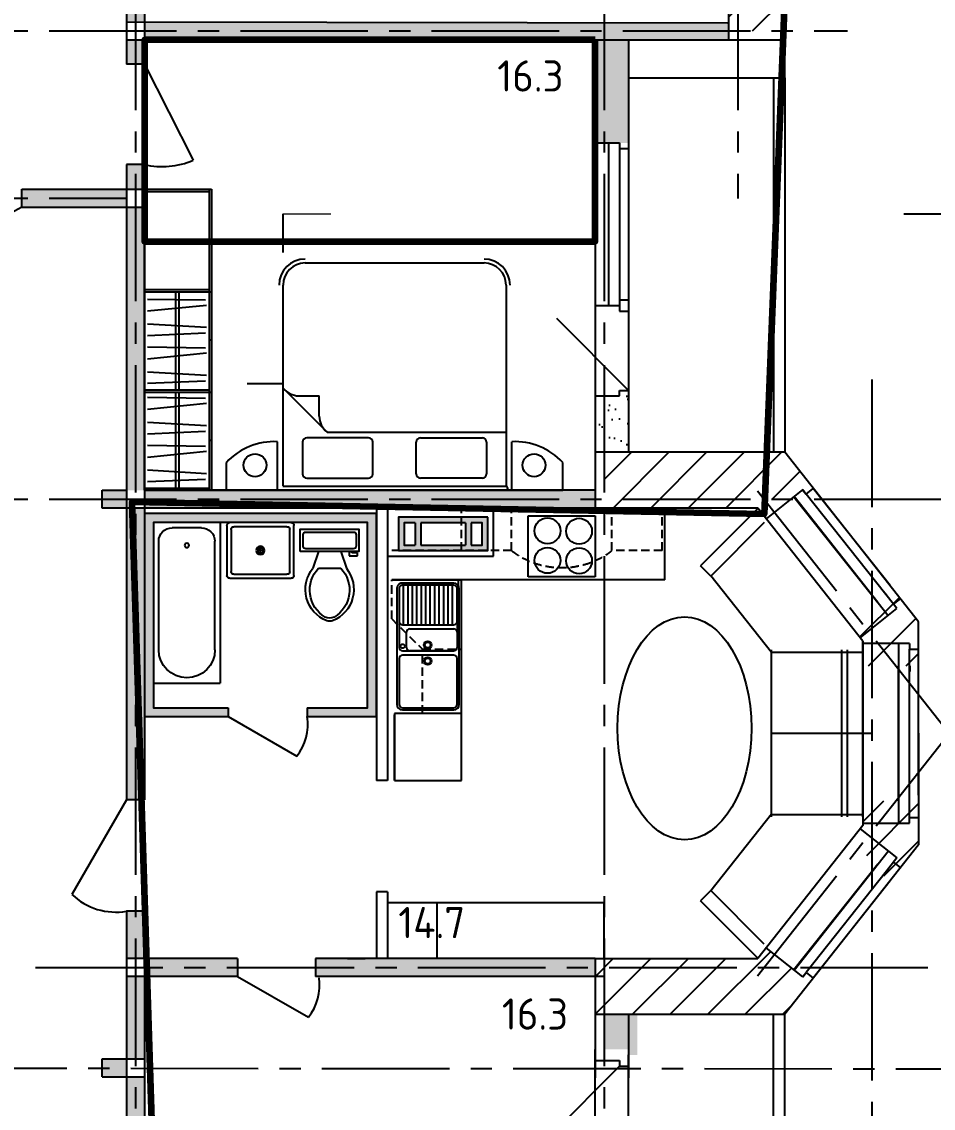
# Model space of a CAD drawing. Header units: millimetres. Extents: x -257254 to 390979, y -202328 to 355504.
# Drawn here: x 377573 to 385745, y -122793 to -113048 of the extents above; entities that cross this region are included whole.
import ezdxf

# ---------------------------------------------------------------- set-up
doc = ezdxf.new("R2010")
doc.units = ezdxf.units.MM
for name, pattern in [('CENTER2', [28.575, 19.05, -3.175, 3.175, -3.175]), ('DASHED', [70, 50, -20]), ('DASHED2', [0.375, 0.25, -0.125])]:
    doc.linetypes.add(name, pattern=pattern)
doc.layers.get('0').update_dxf_attribs({"lineweight": 25})
for name, color, linetype in [('MEBEL', 7, 'DASHED'), ('МЕБЕЛЬ', 104, 'Continuous'), ('Окна', 4, 'Continuous'), ('оси', 1, 'CENTER2'), ('разрез', 40, 'Continuous')]:
    doc.layers.add(name, color=color, linetype=linetype)
doc.layers.add('покрытия', color=6, linetype='Continuous', lineweight=18)
doc.layers.add('фасадик', color=7, linetype='Continuous', lineweight=25, true_color=0x51362d)
doc.styles.add('ATTR', font='romans.shx', dxfattribs={"width": 0.8, "height": 1})
doc.styles.get("Standard").update_dxf_attribs({"font": 'GOST_Common.ttf'})
pattern_1 = [(45, (282164.35, -213406.2), (-168.3798, 168.3798), [])]
pattern_2 = [(37.5, (282164.35, -213406.2), (-8.00016, 244.70662), [0, -193.04, 0, -215.9, 0, -206.375]), (7.5, (282164.35, -213406.2), (224.76164, 358.41255), [0, -104.14, 0, -173.99, 0, -66.675]), (327.5, (282008.14, -213406.2), (395.4962, 0.7186), [0, -63.5, 0, -228.6, 0, -298.45]), (317.5, (282008.14, -213406.2), (381.7782, 111.4647), [0, -31.75, 0, -149.86, 0, -171.45])]

# ---------------------------------------------------------------- blocks, each defined once
blk = doc.blocks.new('Tank Toilet 3 PV')
for p, q in [((9.5, -6), (9.5, -2)), ((-10, -8.5), (-8, -8.5)), ((-10, -9.5), (-10, -8.5)), ((-7, -9.5), (-10, -9.5)), ((-8, -8.5), (-8, -8)), ((-7, -8), (-7, -9.5)), ((-4, -8), (-6, -14)), ((4, -8), (6, -14)), ((4, -14), (-4, -14))]:
    blk.add_line(p, q)
blk.add_lwpolyline([(10.5, -8), (10.5, 0), (-10.5, 0), (-10.5, -8)], close=True)
for points in [[(-9.5, -2), (-9.5, -6)], [(8.5, -1), (-8.5, -1)], [(-8.5, -7), (8.5, -7)]]:
    blk.add_lwpolyline(points)
for centre, radius, start, end in [((-8.62, -1.88), 0.884, 81.8699, 188.1301), ((8.62, -1.88), 0.884, 351.8699, 98.1301), ((-8.62, -6.12), 0.884, 171.8699, 278.1301), ((8.62, -6.12), 0.884, 261.8699, 8.1301), ((3.52, -21.58), 12.17, 141.4691, 247.9714), ((4.2, -21.82), 11.33, 136.3677, 238.9468), ((-3.52, -21.58), 12.17, 292.0284, 38.5307), ((-4.2, -21.82), 11.33, 301.053, 43.6321), ((0, -27.88), 4, 245.7318, 294.2682), ((0, -29), 4, 254.8605, 285.1395)]:
    blk.add_arc(centre, radius, start, end)
at = {"style": 'ATTR', "width": 0.8, "flags": 9}
blk.add_attdef('ESTCODE', (0, 0), '', height=0.000000846, dxfattribs=at)
blk = doc.blocks.new('Utility Sink')
for p, q in [((-0.999995, -10), (1.000005, -10)), ((0.000005, -11), (0.000005, -9))]:
    blk.add_line(p, q)
for points in [[(-10.999995, 0), (10.999995, 0)], [(-11.999995, -19), (-11.999995, -1)], [(-10.499995, -17.5), (-10.499995, -2.5)], [(-9.499995, -1.5), (9.499995, -1.5)], [(10.499995, -2.5), (10.499995, -17.5)], [(11.999995, -1), (11.999995, -19)], [(9.499995, -18.5), (-9.499995, -18.5)], [(10.999995, -20), (-10.999995, -20)]]:
    blk.add_lwpolyline(points)
for radius in [1.5, 1]:
    blk.add_circle((0.000005, -10), radius)
for centre, start, end in [((-11.124995, -0.875), 81.8699, 188.1301), ((11.124995, -0.875), 351.8699, 98.1301), ((-9.624995, -2.375), 81.8699, 188.1301), ((9.624995, -2.375), 351.8699, 98.1301), ((-11.124995, -19.125), 171.8699, 278.1301), ((-9.624995, -17.625), 171.8699, 278.1301), ((9.624995, -17.625), 261.8699, 8.130102), ((11.124995, -19.125), 261.8699, 8.130102)]:
    blk.add_arc(centre, 0.883883, start, end)
at = {"style": 'ATTR', "width": 0.8, "flags": 9}
blk.add_attdef('ESTCODE', (0, 0), '', height=0.000048, dxfattribs=at)
blk = doc.blocks.new('A$C441F25BF')
at = {"layer": 'MEBEL', "linetype": 'ByBlock'}
for p, q in [((26, -1765), (26, 35)), ((26, 35), (776, 35)), ((776, -1765), (776, 35)), ((86, -340), (86, -1555)), ((716, -340), (716, -1555)), ((566, -1705), (236, -1705)), ((776, -1765), (26, -1765))]:
    blk.add_line(p, q, dxfattribs=at)
blk.add_circle((401, -1509), 25, dxfattribs=at)
for centre, radius, start, end in [((401, -340), 315, 0.001, 180.001), ((236, -1555), 150, 180.001, 270.001), ((566, -1555), 150, 270.001, 0.001)]:
    blk.add_arc(centre, radius, start, end, dxfattribs=at)
blk = doc.blocks.new('вентблок')
for p, q in [((-250, 250), (-250, 50)), ((-200, 250), (-200, 50)), ((200, 250), (200, 50)), ((250, 250), (250, 50))]:
    blk.add_line(p, q)
blk.add_lwpolyline([(400, 300), (-400, 300), (-400, 0), (400, 0)], close=True)
for points in [[(-250, 250), (-350, 250), (-350, 50), (-250, 50)], [(200, 250), (-200, 250)], [(250, 50), (350, 50), (350, 250), (250, 250)], [(-200, 50), (200, 50)]]:
    blk.add_lwpolyline(points)

msp = doc.modelspace()

# ---------------------------------------------------------------- hatches: boundary and pattern name
h = msp.add_hatch()
h.set_pattern_fill('LINE', color=256, scale=75, angle=45)
h.set_pattern_definition(pattern_1)
h.paths.add_polyline_path([(366433.47228, -117330.06082), (365993.37343, -117330.06082), (365993.37343, -117750.06082), (366483.37682, -117750.06082), (366483.39503, -117669.93468), (366433.39503, -117669.92332)])
h.paths.add_polyline_path([(366433.49046, -117250.06082), (365993.37343, -117250.06082), (365993.37343, -117330.06082), (366433.47228, -117330.06082)])
h.paths.add_polyline_path([(370193.37343, -117330.06082), (367343.4723, -117330.06082), (367343.39501, -117670.13014), (367293.39501, -117670.11877), (367293.37684, -117750.06082), (370193.37343, -117750.06082)])
h.paths.add_polyline_path([(370193.37343, -117250.06082), (367343.49048, -117250.06082), (367343.4723, -117330.06082), (370193.37343, -117330.06082)])
h.paths.add_polyline_path([(370805.66093, -117330.06082), (370193.37343, -117330.06082), (370193.37343, -117750.06082), (370805.66093, -117750.06082)])
h.paths.add_polyline_path([(370805.66093, -117250.06082), (370193.37343, -117250.06082), (370193.37343, -117330.06082), (370805.66093, -117330.06082)])
h.paths.add_polyline_path([(371993.37343, -117330.06082), (371705.66093, -117330.06082), (371705.66093, -117750.06082), (371993.37343, -117750.06082)])
h.paths.add_polyline_path([(372391.06676, -117330.06082), (371993.37343, -117330.06082), (371993.37343, -117750.06082), (372391.06676, -117750.06082)])
h.paths.add_polyline_path([(371993.37343, -117250.06082), (371705.66093, -117250.06082), (371705.66093, -117330.06082), (371993.37343, -117330.06082)])
h.paths.add_polyline_path([(372391.06676, -117250.06082), (371993.37343, -117250.06082), (371993.37343, -117330.06082), (372391.06676, -117330.06082)])
h.paths.add_polyline_path([(361920.95524, -107477.23261), (361708.30911, -107147.94816), (361747.5378, -107116.94639), (361697.76344, -107053.96344), (361373.37343, -107310.06082), (361373.37343, -109010.06082), (361825.79162, -109010.06082)])
h.paths.add_polyline_path([(363088.3553, -106190.04759), (363138.3553, -106190.05895), (363138.37348, -106110.05895), (362893.53321, -106109.93468), (362686.66923, -106273.15308), (362736.10054, -106335.70194), (362785.0336, -106316.97978), (362889.63195, -106449.33532), (363088.27802, -106530.06082), (363088.30011, -106432.88128)])
h.paths.add_polyline_path([(363088.27802, -106530.06082), (362879.92758, -106437.0557), (363034.76214, -106632.97861)])
h.paths.add_polyline_path([(364893.53321, -106110.18695), (364648.37334, -106110.23241), (364648.35516, -106190.23241), (364698.36425, -106190.24377), (364698.29022, -106435.95086), (364617.54473, -106530.06082), (364897.11491, -106449.33532), (365001.71326, -106316.97978), (365050.53766, -106335.83943), (365099.96897, -106273.29057)])
h.paths.add_polyline_path([(364906.81928, -106437.0557), (364698.27792, -106530.06082), (364750.81573, -106634.45781)])
h.paths.add_polyline_path([(366413.37343, -107310.06082), (366088.98342, -107053.96344), (366039.20906, -107116.94639), (366078.43775, -107147.94816), (365913.37343, -107255.58594), (365913.37343, -108930.06082), (366413.37343, -108930.06082)])
h.paths.add_polyline_path([(365993.37343, -107255.58594), (365818.20981, -107477.23261), (365913.37343, -107552.36179), (365993.37343, -107615.8972)])
h.paths.add_polyline_path([(370193.37343, -107255.58594), (370108.30911, -107147.94816), (370147.5378, -107116.94639), (370097.76344, -107053.96344), (369773.37343, -107310.06082), (369773.37343, -109010.06082), (370193.37343, -109010.06082)])
h.paths.add_polyline_path([(370193.37343, -107255.58594), (370193.37343, -107613.05112), (370367.33572, -107475.71247)])
h.paths.add_polyline_path([(370273.37343, -107549.89323), (370193.37343, -107613.05112), (370193.37343, -108930.06082), (370273.37343, -108930.06082)])
h.paths.add_polyline_path([(371488.36443, -106189.87786), (371538.3553, -106190.05895), (371538.37348, -106110.05895), (371293.53321, -106109.93468), (371086.77789, -106273.29057), (371136.2092, -106335.83943), (371175.32923, -106304.70017), (371279.92758, -106437.0557), (371488.27802, -106530.06082), (371488.29104, -106432.8148)])
h.paths.add_polyline_path([(371488.27802, -106530.06082), (371279.92758, -106437.0557), (371434.7298, -106632.93768)])
h.paths.add_polyline_path([(373293.53321, -106110.18695), (373048.37334, -106110.23241), (373048.35516, -106190.23241), (373098.34511, -106190.24377), (373098.26977, -106610.10627), (373094.14881, -106610.07989), (373102.38884, -106530.07989), (373297.11491, -106449.33532), (373401.71326, -106316.97978), (373450.64632, -106335.70194), (373500.07763, -106273.15308)])
h.paths.add_polyline_path([(373306.81928, -106437.0557), (373018.45887, -106530.06082), (373150.81573, -106634.45781)])
h.paths.add_polyline_path([(374813.37343, -107310.06082), (374488.98342, -107053.96344), (374439.20906, -107116.94639), (374478.43775, -107147.94816), (374393.37343, -107255.58594), (374393.37343, -108930.06082), (374813.37343, -108930.06082)])
h.paths.add_polyline_path([(374393.37343, -107255.58594), (374218.20981, -107477.23261), (374313.37343, -107552.36179), (374313.37343, -107558.86707), (374393.37343, -107622.02497)])
h.paths.add_polyline_path([(374393.37343, -107622.02497), (374313.37343, -107558.86707), (374313.37343, -108930.06082), (374393.37343, -108930.06082)])
h.paths.add_polyline_path([(380513.37343, -107390.06082), (380563.37343, -107390.06082), (380563.37343, -107310.06082), (378593.37343, -107310.06082), (378593.37343, -107730.06082), (380513.37343, -107730.06082)])
h.paths.add_polyline_path([(382793.37343, -107310.06082), (381973.37343, -107310.06082), (381973.37343, -107390.06082), (382023.37343, -107390.06082), (382023.37343, -107730.06082), (382793.37343, -107730.06082)])
h.paths.add_polyline_path([(383993.37343, -107310.06082), (382793.37343, -107310.06082), (382793.37343, -107730.06082), (383993.37343, -107730.06082)])
h.paths.add_polyline_path([(380513.37343, -107730.06082), (378593.37343, -107730.06082), (378593.37343, -107810.06082), (380513.37343, -107810.06082)])
h.paths.add_polyline_path([(383993.37343, -107730.06082), (382793.37343, -107730.06082), (382793.37343, -107808.37096), (383915.07502, -107808.37096), (383993.37343, -107808.63649)])
h.paths.add_polyline_path([(382793.37343, -107730.06082), (382023.37343, -107730.06082), (382023.37343, -107808.37096), (382793.37343, -107808.37096)])
h.paths.add_polyline_path([(384413.37343, -107310.06082), (383993.37343, -107310.06082), (383993.37343, -107730.06082), (384413.37343, -107730.06082)])
h.paths.add_polyline_path([(384413.37343, -107730.06082), (383993.37343, -107730.06082), (383993.37343, -107808.63649), (383993.37343, -107810.06082), (384413.37343, -107810.06082)])
h.paths.add_polyline_path([(384413.37343, -107810.06082), (383993.37343, -107810.06082), (383993.37343, -108930.06082), (384413.37343, -108930.06082)])
h.paths.add_polyline_path([(383993.37343, -107810.06082), (383913.37343, -107810.06082), (383913.3763, -108930.06082), (383993.37343, -108930.06082)])
h.paths.add_polyline_path([(384413.37343, -108930.06082), (383993.37343, -108930.06082), (383993.37343, -109310.14354), (384333.37343, -109310.14354), (384333.37343, -109360.14354), (384413.37343, -109360.14354)])
h.paths.add_polyline_path([(383993.37343, -108930.06082), (383913.3763, -108930.06082), (383913.37727, -109310.14354), (383993.37343, -109310.14354)])
h.paths.add_polyline_path([(384413.37343, -111370.14354), (384333.37343, -111370.14354), (384333.37343, -111420.14354), (383993.37343, -111420.14354), (383993.37343, -113130.06082), (384413.37343, -113130.06082)])
h.paths.add_polyline_path([(383993.37343, -111420.14354), (383913.38267, -111420.14354), (383913.38705, -113130.06082), (383993.37343, -113130.06082)])
h.paths.add_polyline_path([(384413.37343, -116910.06082), (382793.37343, -116910.06082), (382793.37343, -117330.06082), (384469.07008, -117330.06082), (384573.9923, -117246.54078), (384605.13199, -117285.66008), (384669.46807, -117234.44736)])
h.paths.add_polyline_path([(384110.69569, -117330.06082), (382793.37343, -117330.06082), (382793.37343, -117410.06082), (384173.85359, -117410.06082)])
h.paths.add_polyline_path([(384413.37343, -125310.06082), (382713.37343, -125310.06082), (382713.37343, -125730.06082), (384469.07008, -125730.06082), (384573.9923, -125646.54078), (384605.13199, -125685.66008), (384669.46807, -125634.44736)])
h.paths.add_polyline_path([(384111.6725, -125730.06082), (382713.37343, -125730.06082), (382713.37343, -125810.06082), (384171.07246, -125810.06082), (384247.28944, -125906.60232), (384249.59713, -125904.76536)])
h.paths.add_polyline_path([(385449.16595, -126623.80401), (385388.32027, -126672.2383), (385420.09217, -126710.29903), (385285.8928, -126817.12422), (385193.39057, -127024.80567), (385291.90909, -127024.82806), (385533.55642, -127024.88298), (385533.31223, -127074.88293), (385613.18609, -127074.90108), (385613.37343, -126830.06082)])
h.paths.add_polyline_path([(385285.43495, -126816.54487), (385091.4343, -126970.97299), (385193.39057, -127024.80567), (385113.26053, -127024.78746)])
h.paths.add_polyline_path([(385193.39057, -127024.80567), (385193.41892, -127024.80568), (385291.90909, -127024.82806)], flags=17)
h.paths.add_polyline_path([(385613.37343, -128830.06081), (385613.30886, -128584.91009), (385533.18273, -128584.8737), (385533.19051, -128634.8828), (385113.19052, -128634.78734), (385193.37343, -128634.80556), (385193.37343, -128580.06082), (385193.37343, -128656.47959), (385286.04825, -128842.80071), (385420.24762, -128949.6259), (385389.37983, -128988.40114), (385450.22551, -129036.83543)])
h.paths.add_polyline_path([(385193.37343, -128656.47959), (385193.37343, -128634.80556), (385091.58974, -128688.95194), (385285.5904, -128843.38006)])
h.paths.add_polyline_path([(384669.46807, -130025.67427), (384605.13199, -129974.46155), (384573.9923, -130013.58085), (384469.07008, -129930.06082), (382712.88638, -129930.06082), (382712.88638, -130350.06082), (384413.37343, -130350.06082)])
h.paths.add_polyline_path([(384249.59713, -129755.35628), (384111.6725, -129930.06082), (384469.07008, -129930.06082)])
h.paths.add_polyline_path([(384249.59713, -129755.35628), (384247.28944, -129753.51931), (384171.07246, -129850.06082), (382793.37343, -129850.06082), (382793.37343, -129930.06082), (384111.6725, -129930.06082)])
h.paths.add_polyline_path([(382793.37343, -134130.06082), (380393.37343, -134130.06082), (380393.37343, -134550.06082), (382793.37343, -134550.06082)])
h.paths.add_polyline_path([(380393.37343, -134130.06082), (378593.37343, -134130.06082), (378593.37343, -134550.06082), (380393.37343, -134550.06082)])
h.paths.add_polyline_path([(378593.37343, -134130.06082), (376493.37343, -134130.06082), (376493.37343, -134550.06082), (378593.37343, -134550.06082)])
h.paths.add_polyline_path([(376493.37343, -134130.06082), (374393.37343, -134130.06082), (374393.37343, -134550.06082), (376493.37343, -134550.06082)])
h.paths.add_polyline_path([(374393.37343, -134130.06082), (374173.37343, -134130.06082), (374173.37343, -134550.06082), (374393.37343, -134550.06082)])
h.paths.add_polyline_path([(374393.37343, -134050.06082), (374173.37343, -134050.06082), (374173.37343, -134130.06082), (374393.37343, -134130.06082)])
h.paths.add_polyline_path([(376493.37343, -134050.06082), (375593.37343, -134050.06082), (374393.37343, -134050.06082), (374393.37343, -134130.06082), (376493.37343, -134130.06082)])
h.paths.add_polyline_path([(378593.37343, -134050.06082), (376493.37343, -134050.06082), (376493.37343, -134130.06082), (378593.37343, -134130.06082)])
h.paths.add_polyline_path([(380393.37343, -134050.06082), (379913.24572, -134050.06082), (378673.37343, -134050.06082), (378593.37343, -134050.06082), (378593.37343, -134130.06082), (380393.37343, -134130.06082)])
h.paths.add_polyline_path([(382793.37343, -134050.06082), (380393.37343, -134050.06082), (380393.37343, -134130.06082), (382793.37343, -134130.06082)])
at = {"ltscale": 50}
h = msp.add_hatch(color=256, dxfattribs=at)
h.dxf.hatch_style = 1
h.paths.add_polyline_path([(370193.37343, -108930.06082), (370113.37343, -108930.06082), (370113.37343, -111110.63158), (370193.37343, -111110.63158)])
h.paths.add_polyline_path([(370273.37343, -109010.06082), (370273.37343, -108930.06082), (370193.37343, -108930.06082), (370193.37343, -111110.63158), (370273.37343, -111110.63158)])
h.paths.add_polyline_path([(371913.37343, -113050.06082), (371913.37343, -113130.06082)])
h.paths.add_polyline_path([(371913.37343, -113130.06082), (371913.37343, -113210.06082)])
h.paths.add_polyline_path([(371993.37343, -113210.06082), (371913.37343, -113210.06082)])
h.paths.add_polyline_path([(372073.37343, -113210.06082), (371993.37343, -113210.06082)])
h.paths.add_polyline_path([(374453.37343, -113130.06082), (374333.37343, -113130.06082), (374473.37343, -113265.0608), (374473.37361, -113130.06082), (374313.37343, -113130.06082)])
h.paths.add_polyline_path([(374313.37343, -113130.06082), (374473.37343, -113130.06082), (374473.37343, -113210.06082), (374313.37343, -113210.06082)], flags=17)
h.paths.add_polyline_path([(374393.37343, -113210.06082), (374313.37343, -113210.06082), (374313.37343, -114550.06077), (374393.37343, -114550.06077)])
h.paths.add_polyline_path([(374473.37343, -113130.06082), (374393.37343, -113130.06082), (374393.37343, -114550.06077), (374473.37343, -114550.06077)])
h.paths.add_polyline_path([(376573.37361, -114550.06082), (374473.37361, -114550.06082), (374473.37361, -114630.06082), (376573.37361, -114630.06082)])
h.paths.add_polyline_path([(376573.37361, -114630.06082), (374473.37361, -114630.06082), (374473.37361, -114710.06082), (376573.37361, -114710.06082)])
h.paths.add_polyline_path([(378513.59612, -114550.06082), (377573.37361, -114550.06082), (377573.37361, -114630.06082), (378513.59287, -114630.06082)])
h.paths.add_polyline_path([(378513.59287, -114630.06082), (377573.37361, -114630.06082), (377573.37361, -114710.06082), (377773.37361, -114710.06082), (378513.58961, -114710.06082)])
h.paths.add_polyline_path([(378593.37343, -114330.06082), (378513.60507, -114330.06082), (378513.59612, -114550.06082), (378593.37343, -114550.06082)])
h.paths.add_polyline_path([(378673.37343, -114330.06082), (378593.37343, -114330.06082), (378593.37343, -114550.06082), (378673.37343, -114550.06082)])
h.paths.add_polyline_path([(378593.37343, -113209.82412), (378513.65063, -113209.82088), (378513.64167, -113430.06082), (378593.37343, -113430.06082)])
h.paths.add_polyline_path([(378673.37343, -113209.82737), (378593.37343, -113209.82412), (378593.37343, -113430.06082), (378673.37343, -113430.06082)])
h.paths.add_polyline_path([(378593.37343, -112891.75419), (378513.66356, -112891.75419), (378513.65713, -113050.05432), (378593.37343, -113050.19618)])
h.paths.add_polyline_path([(378673.37343, -112891.75419), (378593.37343, -112891.75419), (378593.37343, -113050.19618), (378673.37343, -113050.33855)])
h.paths.add_polyline_path([(383913.37343, -113057.67048), (378673.37343, -113050.33855), (378673.37343, -113130.06082), (383913.37343, -113130.06082)])
h.paths.add_polyline_path([(383913.37343, -113130.06082), (378673.37343, -113130.06082), (378673.37343, -113209.82737), (383913.37343, -113209.99493)])
h.paths.add_polyline_path([(378593.37343, -107810.06082), (378513.37343, -107810.06082), (378513.37343, -111250.06082), (378513.37343, -111991.75419), (378593.37343, -111991.75419)])
h.paths.add_polyline_path([(378673.37343, -109010.06082), (378673.37343, -107810.06082), (378593.37343, -107810.06082), (378593.37343, -111991.75419), (378673.37343, -111991.75419), (378673.37343, -111850.06082)])
h.paths.add_polyline_path([(378593.37343, -114710.06082), (378513.58961, -114710.06082), (378513.48631, -117250.06082), (378593.37343, -117250.06082)])
h.paths.add_polyline_path([(378673.37343, -114710.06082), (378593.37343, -114710.06082), (378593.37343, -117250.06082), (378673.37343, -117250.06082)])
h.paths.add_polyline_path([(382713.37343, -117250.06082), (378673.37343, -117250.06082), (378673.37343, -117330.06082), (382713.37343, -117330.06082)])
h.paths.add_polyline_path([(382713.37343, -117330.06082), (378673.37343, -117330.06082), (378673.37343, -117410.06082), (380753.37343, -117410.06082), (382713.37343, -117410.06082)])
h.paths.add_polyline_path([(378593.37343, -117410.06082), (378513.47981, -117410.06082), (378513.37343, -120025.65445), (378593.37343, -120025.65445)])
h.paths.add_polyline_path([(378673.37343, -117410.06082), (378593.37343, -117410.06082), (378593.37343, -120025.65445), (378673.37343, -120025.65445)])
h.paths.add_polyline_path([(376933.37343, -119930.06082), (376713.37343, -120450.06082)])
h.paths.add_polyline_path([(376873.37343, -119930.06082), (376713.37343, -119930.06082), (376713.37343, -120450.06082), (376873.37343, -120450.06082)], flags=17)
h.paths.add_polyline_path([(376933.37343, -121350.06082), (376713.37343, -122350.06082)])
h.paths.add_polyline_path([(376873.37343, -121350.06082), (376713.37343, -121350.06082), (376713.37343, -122350.06082), (376873.37343, -122350.06082)], flags=17)
h.paths.add_polyline_path([(376873.37343, -122350.06082), (376873.37343, -122430.06082)])
h.paths.add_polyline_path([(376873.37343, -122430.06082), (376873.37343, -122510.06082)])
h.paths.add_polyline_path([(376933.37343, -117410.06082), (376713.37343, -119030.06082)])
h.paths.add_polyline_path([(376873.37343, -117410.06082), (376713.37343, -117410.06082), (376713.37343, -119030.06082), (376873.37343, -119030.06082)], flags=17)
h.paths.add_polyline_path([(370113.37343, -112750.06082), (370193.37343, -112750.06082), (370193.37343, -112110.63158), (370113.37343, -112110.63158)])
h.paths.add_polyline_path([(370193.37343, -112910.06082), (370113.37343, -112910.06082)])
h.paths.add_polyline_path([(370193.37343, -112750.06082), (370273.37343, -112750.06082), (370273.37343, -112110.63158), (370193.37343, -112110.63158)])
h.paths.add_polyline_path([(370273.37343, -112910.06082), (370193.37343, -112910.06082)])
h.paths.add_polyline_path([(374393.37343, -112910.06082), (374313.37343, -112910.06082), (374313.37343, -113130.06082), (374393.37343, -113130.06082)])
h.paths.add_polyline_path([(374313.37343, -112750.06082), (374393.37343, -112750.06082), (374393.37343, -108930.06082), (374313.37343, -108930.06082)])
h.paths.add_polyline_path([(374393.37343, -112750.06082), (374473.37343, -112750.06082), (374473.37343, -110320.06082), (374473.37343, -108930.06082), (374393.37343, -108930.06082)])
h.paths.add_polyline_path([(374473.37343, -112910.06082), (374393.37343, -112910.06082), (374393.37343, -113130.06082), (374473.37343, -113130.06082)])
h = msp.add_hatch()
h.set_pattern_fill('AR-SAND', color=256, scale=5)
h.set_pattern_definition(pattern_2)
h.paths.add_polyline_path([(357593.37343, -108630.06082), (357673.37343, -108630.06082), (357673.37343, -108930.06082), (357593.37343, -108930.06082)])
h.paths.add_polyline_path([(358485.22058, -108790.06082), (358535.22058, -108790.06082), (358535.22058, -108710.06082), (357593.37343, -108710.06082), (357593.37343, -109010.06082), (358485.22058, -109010.06082)])
h.paths.add_polyline_path([(361373.37343, -108710.06082), (360705.22058, -108710.06082), (360705.22058, -108790.06082), (360755.22058, -108790.06082), (360755.22058, -109010.06082), (361373.37343, -109010.06082)])
h.paths.add_polyline_path([(366885.22058, -108790.06082), (366935.22058, -108790.06082), (366935.22058, -108710.06082), (366413.37343, -108710.06082), (366413.37343, -109010.06082), (366885.22058, -109010.06082)])
h.paths.add_polyline_path([(369773.37343, -108710.06082), (369105.22058, -108710.06082), (369105.22058, -108790.06082), (369155.22058, -108790.06082), (369155.22058, -109010.06082), (369773.37343, -109010.06082)])
h.paths.add_polyline_path([(375303.37343, -108790.06082), (375353.37343, -108790.06082), (375353.37343, -108710.06082), (374813.37343, -108710.06082), (374813.37343, -108930.06082), (375303.37343, -108930.06082)])
h.paths.add_polyline_path([(378513.37343, -108710.06082), (377523.37343, -108710.06082), (377523.37343, -108790.06082), (377573.37343, -108790.06082), (377573.37343, -109005.06082), (378513.37343, -109015.06082)])
h.paths.add_polyline_path([(383013.37343, -113210.06082), (382713.37343, -113209.99493), (382713.37343, -114134.80666), (383013.37343, -114134.80666), (383013.37343, -114184.80666), (383013.37343, -113550.06082)])
h = msp.add_hatch()
h.set_pattern_fill('AR-SAND', color=256, scale=5)
h.set_pattern_definition([(37.5, (282084.35, -213406.2), (-8.00016, 244.70662), [0, -193.04, 0, -215.9, 0, -206.375]), (7.5, (282084.35, -213406.2), (224.76164, 358.41255), [0, -104.14, 0, -173.99, 0, -66.675]), (327.5, (281928.14, -213406.2), (395.4962, 0.7186), [0, -63.5, 0, -228.6, 0, -298.45]), (317.5, (281928.14, -213406.2), (381.7782, 111.4647), [0, -31.75, 0, -149.86, 0, -171.45])])
h.paths.add_polyline_path([(383013.37343, -116354.80666), (382933.37343, -116354.80666), (382933.37343, -116404.80666), (382713.37343, -116404.80666), (382713.37343, -116910.06082), (383013.37343, -116910.06082)])
h = msp.add_hatch()
h.set_pattern_fill('LINE', color=256, scale=75, angle=45)
h.set_pattern_definition(pattern_1)
h.paths.add_polyline_path([(385613.37343, -118430.06082), (385357.27879, -118105.67427), (385296.43311, -118154.10856), (385327.5728, -118193.22786), (385193.37343, -118300.04797), (385193.37343, -118552.16824), (385408.76386, -118824.99611), (385533.51094, -118825.02447), (385533.49957, -118875.02447), (385613.37343, -118875.04262)])
h.paths.add_polyline_path([(385193.37343, -118300.04797), (385071.14204, -118397.3418), (385193.37343, -118552.16824)])
h.paths.add_polyline_path([(385071.14204, -118397.3418), (384997.05902, -118456.31046), (385113.37343, -118603.64205), (385113.37343, -118824.92898), (385193.37343, -118824.94716), (385193.37343, -118552.16824)])
h.paths.add_polyline_path([(385193.37343, -118552.16824), (385193.37343, -118824.94716), (385408.76386, -118824.99611)], flags=17)
h.paths.add_polyline_path([(385613.37343, -119985.04265), (385533.2473, -119985.02444), (385533.23593, -120035.02444), (385408.86598, -120034.99617), (385193.37343, -120307.9534), (385193.37343, -120560.07366), (385327.5728, -120666.89377), (385296.43311, -120706.01307), (385357.27879, -120754.44736), (385613.37343, -120430.06081)])
h.paths.add_polyline_path([(385408.86598, -120034.99617), (385193.37343, -120034.94719), (385193.37343, -120307.9534)], flags=17)
h.paths.add_polyline_path([(385193.37343, -120034.94719), (385113.37343, -120034.92901), (385113.37343, -120256.47958), (384997.05902, -120403.81117), (385071.14204, -120462.77983), (385193.37343, -120307.9534)])
h.paths.add_polyline_path([(385193.37343, -120307.9534), (385071.14204, -120462.77983), (385193.37343, -120560.07366)])
h.paths.add_polyline_path([(384744.95238, -121530.06082), (384742.72712, -121530.06082), (384667.72287, -121624.28506), (384605.13199, -121574.46155), (384573.9923, -121613.58085), (384469.07008, -121530.06082), (382713.37343, -121530.06082), (382713.37343, -121950.06082), (384413.37343, -121950.06082)])
h.paths.add_polyline_path([(384321.3711, -121412.48968), (384247.28944, -121353.51931), (384171.07246, -121450.06082), (382793.37343, -121450.06082), (382793.37343, -121530.06082), (384228.55178, -121530.06082)])
h.paths.add_polyline_path([(374393.37343, -117250.06082), (372391.06676, -117250.06082), (372391.06676, -117750.06082), (374393.37343, -117750.06082)])
h = msp.add_hatch(color=256)
h.dxf.hatch_style = 1
h.paths.add_polyline_path([(376873.37343, -117250.06082), (376873.37343, -117330.06082)])
h.paths.add_polyline_path([(376873.37343, -117330.06082), (376873.37343, -117410.06082)])
h.paths.add_polyline_path([(378513.48631, -117250.06082), (378293.37343, -117250.06082), (378293.37343, -117330.06082), (378513.48306, -117330.06082)])
h.paths.add_polyline_path([(378513.48306, -117330.06082), (378293.37343, -117330.06082), (378293.37343, -117410.06082), (378513.47981, -117410.06082)])
h = msp.add_hatch(color=256)
h.dxf.hatch_style = 1
h.paths.add_polyline_path([(380753.37343, -117460.06082), (378673.37343, -117460.06082), (378673.37343, -119280.06082), (379423.37343, -119280.06082), (379423.37343, -119200.06082), (378753.37343, -119200.06082), (378753.37343, -118980.06082), (378753.3483, -118980.06082), (378753.37343, -117540.06082), (379432.12355, -117540.06082, -0.0710679055), (379438.37356, -117540.06082), (379988.3733, -117540.06082, -0.0710679055), (379994.62331, -117540.06082), (380673.37343, -117540.06082), (380673.37343, -119200.06082), (380133.37343, -119200.06082), (380133.37343, -119280.06082), (380753.37343, -119280.06082)])
h = msp.add_hatch(color=256)
h.dxf.hatch_style = 1
h.paths.add_polyline_path([(381171.77928, -117491.98717), (380951.43025, -117491.98717), (380951.43025, -117791.98717), (381171.77928, -117791.98717), (381171.77928, -117741.98717), (381151.43025, -117741.98717), (381151.43025, -117541.98717), (381171.77928, -117541.98717)])
h.paths.add_polyline_path([(381101.43025, -117541.98717), (381101.43025, -117741.98717), (381001.43025, -117741.98717), (381001.43025, -117541.98717)], flags=16)
h.paths.add_polyline_path([(381751.43025, -117491.98717), (381171.77928, -117491.98717), (381171.77928, -117541.98717), (381551.43025, -117541.98717), (381551.43025, -117741.98717), (381171.77928, -117741.98717), (381171.77928, -117791.98717), (381751.43025, -117791.98717)])
h.paths.add_polyline_path([(381601.43025, -117541.98717), (381701.43025, -117541.98717), (381701.43025, -117741.98717), (381601.43025, -117741.98717)], flags=16)
h = msp.add_hatch()
h.set_pattern_fill('AR-SAND', color=256, scale=5)
h.set_pattern_definition(pattern_2)
h.paths.add_polyline_path([(383093.5958, -124584.44833), (383015.05013, -124584.50297), (383014.35776, -124634.50347), (382793.12994, -124634.65737), (382793.37343, -125310.06082), (383093.37343, -125310.06082)])
h.paths.add_polyline_path([(374473.37343, -117750.06082), (374173.37343, -117750.06082), (374173.37343, -122430.06082), (374473.37343, -122430.06082)])
h.paths.add_polyline_path([(374473.37343, -122430.06082), (374173.37343, -122430.06082), (374173.37343, -123088.83657), (374173.37343, -123088.83657), (374173.37343, -123038.83657), (374473.37343, -123038.83657)])
h.paths.add_polyline_path([(374473.37343, -125148.83657), (374173.37343, -125148.83657), (374173.37343, -125098.83657), (374173.37343, -125098.83657), (374173.37343, -125730.06082), (374473.37343, -125730.06082)])
h.paths.add_polyline_path([(374473.37343, -125730.06082), (374173.37343, -125730.06082), (374173.37343, -127016.9566), (374173.37343, -127016.9566), (374173.37343, -126966.9566), (374473.37343, -126966.9566)])
h.paths.add_polyline_path([(374473.37343, -129076.9566), (374173.37343, -129076.9566), (374173.37343, -129026.9566), (374173.37343, -129930.06082), (374473.37343, -129930.06082)])
h.paths.add_polyline_path([(374473.37343, -130010.06082), (374393.37343, -129930.06082), (374173.37343, -129930.06082), (374173.37343, -131017.15714), (374173.37343, -131017.15714), (374173.37343, -130967.15714), (374473.37343, -130967.15714)])
h.paths.add_polyline_path([(374473.37343, -133077.15714), (374173.37343, -133077.15714), (374173.37343, -133027.15714), (374173.37343, -134050.06082), (374393.37343, -134050.06082), (374473.37343, -133550.06082)])
h.paths.add_polyline_path([(383092.99094, -132984.44875), (383014.18398, -132984.50358), (383014.21876, -133034.50356), (382792.99094, -133034.65747), (382793.37343, -134050.06082), (383093.37343, -134050.06082)])
h.paths.add_polyline_path([(383093.37343, -130350.06082), (382793.37343, -130350.06082), (382792.96844, -130764.65683), (383012.30402, -130764.50424), (383012.67436, -130814.504), (383093.304, -130814.44791)])
h.paths.add_polyline_path([(383093.37343, -121950.06082), (382793.37343, -121950.06082), (382793.37343, -122264.65663), (383012.70901, -122264.50404), (383012.74379, -122314.50403), (383093.37343, -122314.44794)])
h = msp.add_hatch(color=256, dxfattribs=at)
h.dxf.hatch_style = 1
h.paths.add_polyline_path([(378513.37343, -122350.06082), (378293.37343, -122350.06082), (378293.37343, -122430.06082), (378513.37343, -122430.06082)])
h.paths.add_polyline_path([(378513.37343, -122430.06082), (378293.37343, -122430.06082), (378293.37343, -122510.06082), (378513.37343, -122510.06082)])
h.paths.add_polyline_path([(378593.37343, -121025.65445), (378513.37343, -121025.65445), (378513.37343, -121450.06082), (378593.37343, -121450.06082)])
h.paths.add_polyline_path([(378673.37343, -121025.65445), (378593.37343, -121025.65445), (378593.37343, -121450.06082), (378673.37343, -121450.06082)])
h.paths.add_polyline_path([(379508.3354, -121450.06082), (378673.37343, -121450.06082), (378673.37343, -121530.06082), (379508.3354, -121530.06082)])
h.paths.add_polyline_path([(379508.3354, -121530.06082), (378673.37343, -121530.06082), (378673.37343, -121610.06082), (379508.3354, -121610.06082)])
h.paths.add_polyline_path([(378593.37343, -121610.06082), (378513.37343, -121610.06082), (378513.37343, -122350.06082), (378593.37343, -122350.06082)])
h.paths.add_polyline_path([(378673.37343, -121610.06082), (378593.37343, -121610.06082), (378593.37343, -122350.06082), (378673.37343, -122350.06082)])
h.paths.add_polyline_path([(378593.37343, -122510.06082), (378513.37343, -122510.06082), (378513.37343, -125650.06082), (378593.37343, -125650.06082)])
h.paths.add_polyline_path([(378673.37343, -122510.06082), (378593.37343, -122510.06082), (378593.37343, -125650.06082), (378673.37343, -125650.06082)])
h = msp.add_hatch(color=256, dxfattribs=at)
h.dxf.hatch_style = 1
h.paths.add_polyline_path([(382713.37343, -121450.06082), (380208.3354, -121450.06082), (380208.3354, -121530.06082), (382713.37343, -121530.06082)])
h.paths.add_polyline_path([(382713.37343, -121530.06082), (380208.3354, -121530.06082), (380208.3354, -121610.06082), (382713.37343, -121610.06082)])

# ---------------------------------------------------------------- linework, layer by layer
for p, q in [((384413.37343, -113550.06082), (384413.37343, -107310.06082)), ((383913.38726, -113210.04048), (383913.37343, -107810.06082)), ((378673.37343, -113210.06082), (378673.37343, -113430.06082)), ((378673.37343, -113430.06082), (378513.37343, -113430.06082)), ((378673.66356, -113430.06082), (379110.03363, -114290.73711)), ((378673.37343, -114330.06082), (378513.37343, -114330.06082)), ((377573.37361, -114550.06082), (378673.37343, -114550.06082)), ((377573.37361, -114710.06082), (377573.37361, -114550.06082)), ((377573.37361, -114710.06082), (378673.37343, -114710.06082)), ((377573.37361, -114710.06082), (377773.37361, -114710.06082)), ((378293.37343, -117250.06082), (378513.48631, -117250.06082)), ((385249.3342, -118255.50724), (384495.7537, -117308.82016)), ((384496.90257, -117306.84027), (385247.14545, -118256.17457)), ((384496.90257, -117306.84027), (385340.15056, -118373.86039)), ((378673.37343, -117410.06082), (378293.37343, -117410.06082)), ((378673.37343, -117410.06082), (378673.37343, -119490.06082)), ((380753.37343, -117410.06082), (380753.37343, -119852.79537)), ((380853.37343, -117410.06082), (380853.37343, -119852.79537)), ((385433.43026, -118624.86023), (385433.06434, -120234.86004)), ((385433.3848, -118824.86015), (385433.1098, -120034.86012)), ((380853.37343, -119852.79537), (380753.37343, -119852.79537)), ((378513.37343, -120025.65445), (378022.88175, -120875.21097)), ((378673.37343, -120025.65445), (378513.37343, -120025.65445)), ((384496.90257, -121552.96182), (385340.15056, -120485.9417)), ((385249.3342, -120604.61439), (384495.7537, -121551.30147)), ((384496.90257, -121552.96182), (385247.14545, -120603.62751)), ((380753.37343, -120852.79537), (380753.37343, -121450.06082)), ((380853.37343, -120852.79537), (380753.37343, -120852.79537)), ((380853.37343, -120852.79537), (380853.37343, -121450.06082)), ((378673.37343, -121025.65445), (378513.37343, -121025.65445)), ((379508.3354, -121450.06082), (379508.3354, -121610.06082)), ((380208.3354, -121450.06082), (380208.3354, -121610.06082)), ((380493.37343, -121450.06082), (380653.37343, -121450.06082)), ((379508.3354, -121610.06082), (380143.1417, -121976.56641)), ((378293.37343, -122350.06082), (378673.37343, -122350.06082)), ((378293.37343, -122510.06082), (378293.37343, -122350.06082)), ((378293.37343, -122510.06082), (378673.37343, -122510.06082))]:
    msp.add_line(p, q, dxfattribs=at)
at = {"ltscale": 20}
for p, q in [((378513.66356, -112891.75419), (378513.64167, -113430.06082)), ((378673.37343, -112891.75419), (378673.37343, -113430.06082)), ((378513.65713, -113050.05432), (383899.73213, -113059.63934)), ((378513.65063, -113209.82088), (384413.37343, -113210.06082)), ((382713.37343, -113210.06082), (382713.37343, -114134.80666)), ((383013.37343, -113210.06082), (383013.37343, -113780.06082)), ((383013.37343, -113550.06082), (384413.37343, -113550.06082)), ((383013.37343, -113550.06082), (383013.37343, -114184.80666)), ((384313.37343, -113550.06082), (384313.37343, -116910.06082)), ((384413.37343, -113550.06082), (384413.37343, -116910.06082)), ((378513.60507, -114330.06082), (378513.37343, -120025.65445)), ((378673.37343, -114330.06082), (378673.37343, -120025.65445)), ((383013.37343, -114819.55251), (383013.37343, -116910.06082)), ((382713.37343, -116504.80666), (382713.37343, -117410.06082)), ((384413.37343, -116910.06082), (382713.37343, -116910.06082)), ((385613.37343, -118430.06082), (384413.24729, -116909.90104)), ((385613.37343, -118430.06082), (384413.37343, -116910.06082)), ((382713.37343, -117250.06082), (378673.37343, -117250.06082)), ((382713.37343, -117410.06082), (378673.37343, -117410.06082)), ((384171.07246, -117410.06082), (382713.37343, -117410.06082)), ((385113.37343, -118603.64205), (384171.07246, -117410.06082)), ((385613.37343, -119430.04263), (385613.37343, -118430.06082)), ((385113.24729, -119429.90104), (385113.24729, -118603.48227)), ((385113.24729, -119429.90104), (385113.24729, -120255.40567)), ((385613.37343, -119430.04263), (385613.37343, -120430.06081)), ((385113.37343, -120256.47958), (384171.07246, -121450.06082)), ((385613.37343, -120430.06081), (384413.37343, -121950.06082)), ((378513.37343, -121025.65445), (378513.37343, -125810.06082)), ((378673.37343, -121025.65445), (378673.37343, -125810.06082)), ((379508.3354, -121450.06082), (378513.37343, -121450.06082)), ((382713.37343, -121450.06082), (380208.3354, -121450.06082)), ((382713.37343, -121450.06082), (382713.37343, -122519.55251)), ((382713.37343, -121450.06082), (384171.07246, -121450.06082)), ((379508.3354, -121610.06082), (378513.37343, -121610.06082)), ((382793.37343, -121610.06082), (380208.3354, -121610.06082)), ((382713.37343, -121950.06082), (384413.37343, -121950.06082)), ((383013.37343, -121950.06082), (383013.37343, -122519.55251)), ((384313.37343, -125310.06082), (384313.37343, -121950.06082)), ((384413.37343, -125310.06082), (384413.37343, -121950.06082))]:
    msp.add_line(p, q, dxfattribs=at)
for p, q in [((377573.37361, -114710.06082), (376696.57568, -115190.91983)), ((379594.46081, -116292.74622), (379915.54818, -116292.74622)), ((382713.37343, -116404.80666), (382933.37343, -116404.80666)), ((382933.37343, -116404.80666), (382933.37343, -116354.80666)), ((382933.37343, -116354.80666), (383013.37343, -116354.80666)), ((378293.37343, -117410.06082), (378293.37343, -117250.06082)), ((381801.43025, -117841.98717), (381801.43025, -117410.06082)), ((380853.37343, -117841.98717), (381801.43025, -117841.98717)), ((385613.37343, -118874.90106), (385613.37343, -118430.06082)), ((385113.37343, -118603.64205), (385113.37343, -120256.47958)), ((379423.37343, -119280.06082), (380038.25147, -119635.06082))]:
    msp.add_line(p, q)
for centre, radius, start, end in [((378830.83791, -113633.37124), 714.19895, 257.286807653, 293.011849823), ((379684.84909, -119350.12301), 453.96342, 321.121801736, 8.878198263), ((378417.38925, -120463.79412), 570, 226.20196375, 279.69441489), ((379789.73933, -121691.6286), 453.96342, 321.121801736, 8.878198263)]:
    msp.add_arc(centre, radius, start, end)
at = {"layer": 'МЕБЕЛЬ'}
for p, q in [((378673.37343, -117250.06082), (378673.37343, -114550.06082)), ((378673.37343, -114550.06082), (379273.37343, -114550.06082)), ((378673.37343, -114570.06082), (379253.37343, -114570.06082)), ((379253.37343, -114550.06082), (379253.37343, -117250.06082)), ((379273.37343, -114550.06082), (379273.37343, -117250.06082)), ((378673.37343, -115000.06082), (379273.37343, -115000.06082)), ((378673.37343, -115020.06082), (379253.37343, -115020.06082)), ((378673.37343, -115450.06082), (379253.37343, -115450.06082)), ((378673.37343, -115470.06082), (379273.37343, -115470.06082)), ((378953.089, -115470.06082), (378953.089, -116350.06082)), ((378981.68743, -115470.06082), (378981.68743, -116350.06082)), ((378699.49458, -115535.18406), (379221.24317, -115542.85024)), ((378699.49458, -115642.51143), (379228.91591, -115588.84766)), ((378699.49458, -115757.50516), (379228.91591, -115788.17005)), ((379221.24317, -115841.83382), (378699.49458, -115864.83253)), ((379253.37343, -115900.06082), (379273.37343, -115900.06082)), ((378699.49458, -115964.49372), (379221.24317, -115972.15991)), ((378699.49458, -116071.8211), (379228.91591, -116018.15733)), ((378699.49458, -116186.81482), (379228.91591, -116217.47972)), ((379221.24317, -116271.14349), (378699.49458, -116294.1422)), ((378673.37343, -116350.06082), (379253.37343, -116350.06082)), ((378673.37343, -116370.06082), (379273.37343, -116370.06082)), ((378699.49458, -116416.80227), (379221.24317, -116424.46845)), ((378953.089, -116370.06082), (378953.089, -117250.06082)), ((378981.68743, -116370.06082), (378981.68743, -117250.06082)), ((378699.49458, -116524.12964), (379228.91591, -116470.46587)), ((378699.49458, -116639.12337), (379228.91591, -116669.78826)), ((379221.24317, -116723.45203), (378699.49458, -116746.45074)), ((379253.37343, -116800.06082), (379273.37343, -116800.06082)), ((378699.49458, -116846.11193), (379221.24317, -116853.77812)), ((378699.49458, -116953.43931), (379228.91591, -116899.77554)), ((378699.49458, -117068.43303), (379228.91591, -117099.09792)), ((379221.24317, -117152.7617), (378699.49458, -117175.76041)), ((378673.37343, -117230.06082), (379253.37343, -117230.06082)), ((378673.37343, -117250.06082), (379273.37343, -117250.06082)), ((380879.28832, -117250.06082), (382422.99622, -117250.06082)), ((380879.28832, -117250.06082), (382422.99622, -117250.06082)), ((382114.69293, -117479.27716), (382714.69293, -117479.27716)), ((382114.69293, -118026.31357), (382114.69293, -117479.27716)), ((383339.69293, -118052.79537), (383339.69293, -117441.98717)), ((380889.69293, -118052.79537), (381489.69293, -118052.79537)), ((380889.69293, -118052.79537), (381489.69293, -118052.79537)), ((381489.69293, -118052.79537), (380889.69293, -118052.79537)), ((381446.09871, -118082.31051), (380986.09871, -118082.31051)), ((383339.69293, -118052.79537), (381489.69293, -118052.79537)), ((381489.69293, -118661.98717), (381489.69293, -118052.79537)), ((381489.69293, -118052.79537), (381515.24871, -118052.79537)), ((381515.24871, -119852.79537), (381515.24871, -118052.79537)), ((382714.69293, -118026.31357), (382114.69293, -118026.31357)), ((380936.09871, -118132.31051), (380936.09871, -119170.16247)), ((380956.09871, -118132.54349), (380956.09871, -118427.57061)), ((381446.09871, -118102.54349), (380986.09871, -118102.54349)), ((380996.09871, -118457.57061), (380996.09871, -118102.54349)), ((381036.09871, -118457.57061), (381036.09871, -118102.54349)), ((381076.09871, -118457.57061), (381076.09871, -118102.54349)), ((381116.09871, -118457.57061), (381116.09871, -118102.54349)), ((381156.09871, -118457.57061), (381156.09871, -118102.54349)), ((381196.09871, -118457.57061), (381196.09871, -118102.54349)), ((381236.09871, -118457.57061), (381236.09871, -118102.54349)), ((381276.09871, -118457.57061), (381276.09871, -118102.54349)), ((381316.09871, -118457.57061), (381316.09871, -118102.54349)), ((381356.09871, -118457.57061), (381356.09871, -118102.54349)), ((381396.09871, -118457.57061), (381396.09871, -118102.54349)), ((381436.09871, -118457.57061), (381436.09871, -118102.54349)), ((381476.09871, -118427.57061), (381476.09871, -118132.54349)), ((381496.09871, -119170.16247), (381496.09871, -118132.31051)), ((380956.09871, -118365.4311), (380956.09871, -118660.45822)), ((380986.09871, -118457.57061), (381446.09871, -118457.57061)), ((381476.09871, -118427.57061), (381476.09871, -118660.45822)), ((381022.3219, -118660.45822), (381022.3219, -118523.76558)), ((381052.3219, -118493.76558), (381446.09871, -118493.76558)), ((380956.09871, -118759.55865), (380956.09871, -119170.16247)), ((380986.09871, -118690.45822), (381446.09871, -118690.45822)), ((381446.09871, -118729.55865), (380986.09871, -118729.55865)), ((381446.09871, -118690.45822), (381052.3219, -118690.45822)), ((381476.09871, -119170.16247), (381476.09871, -118759.55865)), ((381515.24871, -119252.79537), (380915.24871, -119252.79537)), ((380915.24871, -119252.79537), (380915.24871, -119852.79537)), ((380915.24871, -119852.79537), (380915.24871, -119263.60356)), ((380986.09871, -119200.16247), (381446.09871, -119200.16247)), ((380986.09871, -119220.16247), (381446.09871, -119220.16247)), ((380915.24871, -119852.79537), (381515.24871, -119852.79537)), ((381293.37343, -120950.06082), (380853.37343, -120950.06082)), ((382793.37343, -120950.06082), (381293.37343, -120950.06082)), ((381293.37343, -120950.06082), (381293.37343, -121450.06082)), ((382793.37343, -121450.06082), (382793.37343, -120950.06082))]:
    msp.add_line(p, q, dxfattribs=at)
at = {"layer": 'МЕБЕЛЬ', "linetype": 'Continuous', "ltscale": 55}
for p, q in [((380113.23705, -115211.86425), (381717.85932, -115211.86425)), ((379915.54818, -117211.86425), (379915.54818, -115409.55312)), ((381915.54818, -115409.55312), (381915.54818, -117211.86425))]:
    msp.add_line(p, q, dxfattribs=at)
at = {"layer": 'МЕБЕЛЬ', "linetype": 'Continuous', "ltscale": 800}
for p, q in [((380310.59939, -116728.40892), (379915.54818, -116333.35771)), ((380058.58487, -116403.30325), (380240.65385, -116403.30325)), ((380240.65385, -116585.37223), (380240.65385, -116403.30325)), ((380310.59939, -116728.40892), (380915.54818, -116728.40892)), ((380915.54818, -116728.40892), (381915.54818, -116728.40892)), ((379865.37964, -117250.06082), (379865.37964, -116814.67787)), ((381965.71672, -117250.06082), (381965.71672, -116814.67787)), ((381913.24572, -117215.18007), (379913.24572, -117215.18007)), ((381913.24572, -117250.06082), (379913.24572, -117250.06082))]:
    msp.add_line(p, q, dxfattribs=at)
at = {"layer": 'МЕБЕЛЬ', "linetype": 'Continuous'}
for p, q in [((379408.10014, -117250.06082), (379408.10014, -117000.57752)), ((382422.99622, -117250.06082), (382422.99622, -117000.57752)), ((379865.37964, -117250.06082), (379408.10014, -117250.06082)), ((381965.71672, -117250.06082), (382422.99622, -117250.06082))]:
    msp.add_line(p, q, dxfattribs=at)
at = {"layer": 'МЕБЕЛЬ', "ltscale": 50}
msp.add_line((378673.37343, -117250.06082), (381403.37343, -117250.06082), dxfattribs=at)
at = {"layer": 'МЕБЕЛЬ', "ltscale": 100}
for p, q in [((384173.43624, -117412.42459), (383657.78363, -117928.0772)), ((384230.00478, -117539.70381), (383749.70751, -118020.00108)), ((383749.70751, -118020.00108), (383657.78363, -117928.0772)), ((384293.37343, -120180.06082), (384293.37343, -118680.06082)), ((384925.48863, -120180.06082), (384925.48863, -118680.06082)), ((384975.48863, -120180.06082), (384975.48863, -118680.06082)), ((384293.37343, -118704.97538), (385113.37343, -118701.45262)), ((384293.37343, -118701.45262), (385113.37343, -118701.45262)), ((384293.37343, -119430.06082), (385193.37343, -119430.06082)), ((384293.37343, -120158.66902), (385113.37343, -120158.66902)), ((383749.70751, -120840.12055), (383657.78363, -120932.04444)), ((384230.00478, -121320.41782), (383749.70751, -120840.12055)), ((384173.43624, -121447.69704), (383657.78363, -120932.04444))]:
    msp.add_line(p, q, dxfattribs=at)
at = {"layer": 'МЕБЕЛЬ', "linetype": 'DASHED2', "ltscale": 300}
for p, q in [((381514.69293, -117791.98717), (381514.69293, -117441.98717)), ((381964.69293, -117791.98717), (381964.69293, -117441.98717)), ((382864.69293, -117791.98717), (382864.69293, -117441.98717)), ((383314.69293, -117791.98717), (383314.69293, -117441.98717)), ((381964.69293, -117791.98717), (380889.69293, -117791.98717)), ((383314.69293, -117791.98717), (382864.69293, -117791.98717)), ((380890.24871, -118402.79537), (380890.24871, -118052.79537)), ((380890.24871, -118402.79537), (381165.24871, -118676.36538)), ((381165.24871, -118676.36538), (381515.24871, -118676.36538)), ((381165.24871, -119252.79537), (381165.24871, -118676.36538))]:
    msp.add_line(p, q, dxfattribs=at)
at = {"layer": 'МЕБЕЛЬ', "ltscale": 20}
for p, q in [((384293.37343, -118704.97538), (383751.32627, -118018.38231)), ((384293.37343, -120155.14625), (383751.32627, -120841.73932))]:
    msp.add_line(p, q, dxfattribs=at)
at = {"layer": 'МЕБЕЛЬ', "linetype": 'Continuous'}
for points in [[(380090.09393, -116818.2536), (380090.09393, -117103.62198)], [(380682.86522, -116780.52645), (380127.82108, -116780.52645)], [(380720.59237, -117103.62198), (380720.59237, -116818.2536)], [(381110.50399, -117103.62198), (381110.50399, -116818.2536)], [(381148.23114, -116780.52645), (381703.27529, -116780.52645)], [(381741.00243, -116818.2536), (381741.00243, -117103.62198)], [(380127.82108, -117141.34913), (380682.86522, -117141.34913)], [(381703.27529, -117141.34913), (381148.23114, -117141.34913)]]:
    msp.add_lwpolyline(points, dxfattribs=at)
at = {"layer": 'МЕБЕЛЬ', "linetype": 'Continuous', "ltscale": 55}
for centre in [(379664.69042, -117025.98481), (382166.40594, -117025.98481)]:
    msp.add_circle(centre, 102.43432, dxfattribs=at)
at = {"layer": 'МЕБЕЛЬ'}
for centre, radius in [((382286.07403, -117614.36438), 115.94064), ((382569.50994, -117617.98405), 115.94064), ((382286.19614, -117879.23978), 115.94064), ((382569.63205, -117882.85945), 115.94064), ((380988.51974, -118648.18067), 18.39536), ((381213.01307, -118637.67263), 34.70216), ((381213.01307, -118637.67263), 24.70216), ((381213.01307, -118781.27841), 34.70216), ((381213.01307, -118781.27841), 24.70216)]:
    msp.add_circle(centre, radius, dxfattribs=at)
at = {"layer": 'МЕБЕЛЬ', "linetype": 'Continuous', "ltscale": 55}
for centre, radius, start, end in [((380113.23705, -115409.55312), 232.68887, 90, 180), ((381717.85932, -115409.55312), 232.68887, 0, 90), ((380113.23705, -115409.55312), 197.68887, 90, 180), ((381717.85932, -115409.55312), 197.68887, 0, 90)]:
    msp.add_arc(centre, radius, start, end, dxfattribs=at)
at = {"layer": 'МЕБЕЛЬ', "linetype": 'Continuous', "ltscale": 800}
for centre, radius, start, end in [((380058.67952, -116221.88391), 181.41937, 217.912235414, 270.02989079), ((380422.07319, -116585.27758), 181.41937, 179.970109217, 232.087764586), ((379840.57104, -117409.01543), 594.85511, 87.609769759, 136.637054757), ((380127.82108, -116818.2536), 37.72715, 90, 180), ((380682.86522, -116818.2536), 37.72715, 0, 90), ((381148.23114, -116818.2536), 37.72715, 90, 180), ((381703.27529, -116818.2536), 37.72715, 0, 90), ((381990.52533, -117409.01543), 594.85511, 43.362945243, 92.390230241), ((380127.82108, -117103.62198), 37.72715, 180, 270), ((380682.86522, -117103.62198), 37.72715, 270, 0), ((381148.23114, -117103.62198), 37.72715, 180, 270), ((381703.27529, -117103.62198), 37.72715, 270, 0), ((381913.24572, -117232.62044), 17.44037, 270, 90)]:
    msp.add_arc(centre, radius, start, end, dxfattribs=at)
at = {"layer": 'МЕБЕЛЬ', "linetype": 'DASHED2', "ltscale": 300}
msp.add_arc((382414.69293, -117203.91276), 740.4941, 232.576447523, 307.423552477, dxfattribs=at)
at = {"layer": 'МЕБЕЛЬ'}
for centre, radius, start, end in [((381446.09871, -118132.31051), 50, 0, 90), ((381446.09871, -118132.54349), 30, 0, 90), ((380986.09871, -118427.57061), 30, 180, 270), ((381446.09871, -118427.57061), 30, 270, 0), ((381052.3219, -118523.76558), 30, 90, 180), ((381446.09871, -118523.76558), 30, 0, 90), ((380986.09871, -118660.45822), 30, 180, 270), ((381052.3219, -118660.45822), 30, 180, 270), ((381446.09871, -118660.45822), 30, 270, 0), ((380986.09871, -118759.55865), 30, 90, 180), ((381446.09871, -118759.55865), 30, 0, 90), ((380986.09871, -119170.16247), 50, 180, 270), ((380986.09871, -119170.16247), 30, 180, 270), ((381446.09871, -119170.16247), 50, 270, 0), ((381446.09871, -119170.16247), 30, 270, 0)]:
    msp.add_arc(centre, radius, start, end, dxfattribs=at)
at = {"layer": 'МЕБЕЛЬ', "ltscale": 300}
msp.add_ellipse((383515.34836, -119384.7712), major_axis=(-0.03831, -1000), ratio=0.6, dxfattribs=at)
at = {"layer": 'Окна'}
for p, q in [((382713.37343, -114134.80666), (382933.37343, -114134.80666)), ((382713.37343, -114134.80666), (382713.37343, -115594.80666)), ((382833.37343, -114134.80666), (382833.37343, -115594.80666)), ((382933.37343, -114134.80666), (382933.37343, -115594.80666)), ((382933.37343, -114134.80666), (382933.37343, -114184.80666)), ((382933.37343, -114184.80666), (383013.37343, -114184.80666)), ((383013.37343, -114184.80666), (383013.37343, -115544.80666)), ((383013.37343, -115544.80666), (382933.37343, -115544.80666)), ((383013.37343, -115544.80666), (383013.37343, -116454.80666)), ((382933.37343, -115594.80666), (382713.37343, -115594.80666)), ((382713.37343, -115594.80666), (382713.37343, -116504.80666)), ((382933.37343, -115594.80666), (382933.37343, -115644.80666)), ((382933.37343, -115644.80666), (383013.37343, -115644.80666)), ((382713.37343, -116404.80666), (382933.37343, -116404.80666)), ((382933.37343, -116354.80666), (383013.37343, -116354.80666)), ((382933.37343, -116404.80666), (382933.37343, -116354.80666)), ((384575.35995, -117244.83672), (384245.83895, -117505.25161)), ((384495.7537, -117308.82016), (385249.3342, -118255.50724)), ((385247.14545, -118256.17457), (384496.90257, -117306.84027)), ((384573.9923, -117246.54078), (384605.13199, -117285.66008)), ((384575.35995, -117244.83672), (384606.36172, -117284.06541)), ((384606.36172, -117284.06541), (384669.12763, -117234.46258)), ((385387.60617, -118272.62815), (384606.36172, -117284.06541)), ((385357.36696, -118105.33951), (384669.12763, -117234.46258)), ((385327.5728, -118193.22786), (385296.43311, -118154.10856)), ((385387.36016, -118272.82257), (385450.12606, -118223.21974)), ((385418.36193, -118312.05126), (385387.36016, -118272.82257)), ((385088.84093, -118572.46615), (385418.36193, -118312.05126)), ((385533.26052, -118624.88291), (385113.26053, -118624.78746)), ((385533.0757, -120184.88277), (385533.24916, -118674.88291)), ((385533.26052, -118624.88291), (385533.24916, -118674.88291)), ((385533.24916, -118674.88291), (385613.24916, -118674.9011)), ((385433.1098, -120034.86012), (385433.3848, -118824.86015)), ((385533.51094, -118825.02447), (385533.49957, -118875.02447)), ((385613.12115, -119984.90103), (385613.37343, -118874.90106)), ((385533.23593, -120035.02444), (385533.2473, -119985.02444)), ((385113.23444, -120234.78735), (385533.23443, -120234.88281)), ((385533.23443, -120234.88281), (385533.2458, -120184.88281)), ((385533.2458, -120184.88281), (385613.24579, -120184.90099)), ((385088.84093, -120287.33594), (385418.36193, -120547.75082)), ((384495.7537, -121551.30147), (385249.3342, -120604.61439)), ((385247.14545, -120603.62751), (384496.90257, -121552.96182)), ((385418.60794, -120547.94524), (385294.60106, -120704.85975)), ((385387.36016, -120586.97951), (385450.12606, -120636.58235)), ((385325.60283, -120665.63105), (384606.36172, -121575.73667)), ((385327.5728, -120666.89377), (385296.43311, -120706.01307)), ((385357.36696, -120754.46258), (384669.12763, -121625.33951)), ((384575.35995, -121614.96536), (384245.83895, -121354.55048)), ((384573.9923, -121613.58085), (384605.13199, -121574.46155)), ((384575.35995, -121614.96536), (384606.36172, -121575.73667)), ((384606.36172, -121575.73667), (384669.12763, -121625.33951)), ((382713.34212, -123174.65687), (382712.70906, -122264.65709)), ((382712.63626, -122364.65706), (382932.6362, -122364.50401)), ((382932.6362, -122364.50401), (382932.67099, -122414.504)), ((383013.37684, -123224.44815), (383012.74377, -122314.44837)), ((382932.67099, -122414.504), (383012.67097, -122414.44835))]:
    msp.add_line(p, q, dxfattribs=at)
at = {"layer": 'Окна', "color": 6}
for p, q in [((383013.37343, -116354.80666), (382369.90626, -115711.33949)), ((382932.67099, -122414.504), (382289.65162, -123058.41866))]:
    msp.add_line(p, q, dxfattribs=at)
at = {"layer": 'оси', "ltscale": 60}
for p, q in [((378593.37343, -102411.34071), (378593.37343, -137376.5636)), ((382793.37343, -102411.34071), (382793.37343, -137376.5636)), ((383993.37343, -102411.34071), (383993.37343, -114634.20083)), ((353815.86397, -113130.06082), (384977.39385, -113130.06082)), ((353815.86397, -114630.06082), (378513.37343, -114630.06082)), ((385193.37343, -116257.60015), (385193.37343, -137376.5636)), ((384169.41146, -117255.14974), (386512.82014, -120223.4674)), ((353815.86397, -117330.06082), (389727.74411, -117330.06082)), ((382714.69293, -117479.27716), (382714.69293, -118026.31357)), ((384169.41146, -121604.97189), (386557.82324, -118579.6503)), ((385113.37343, -120180.04263), (385113.37343, -118680.04263)), ((377696.32301, -121530.06082), (389541.71195, -121530.06082)), ((373407.07033, -122430.06082), (389622.45385, -122441.86585))]:
    msp.add_line(p, q, dxfattribs=at)
for centre, radius in [((380986.09871, -118132.31051), 50), ((380986.09871, -118132.54349), 30)]:
    msp.add_arc(centre, radius, 90, 180, dxfattribs=at)
at = {"layer": 'покрытия'}
for q in [(379915.54818, -114771.96368), (379915.54818, -114771.96368), (380345.40335, -114771.96368)]:
    msp.add_line((379915.54818, -114771.96368), q, dxfattribs=at)
at = {"layer": 'разрез'}
for p, q in [((379915.54818, -115118.80095), (379915.54818, -114771.96368)), ((385479.70121, -114771.96368), (386551.68246, -114771.96368)), ((379915.54818, -116310.70868), (379915.54818, -115963.87141)), ((379423.37343, -119200.06082), (379423.37343, -119280.06082)), ((380133.37343, -119200.06082), (380133.37343, -119280.06082))]:
    msp.add_line(p, q, dxfattribs=at)
for points in [[(380133.37343, -119280.06082), (380753.37343, -119280.06082), (380753.37343, -117460.06082), (378673.37343, -117460.06082), (378673.37343, -119280.06082), (379423.37343, -119280.06082)], [(380133.37343, -119200.06082), (380673.37343, -119200.06082), (380673.37343, -117540.06082), (378753.37343, -117540.06082), (378753.37343, -119200.06082), (379423.37343, -119200.06082)]]:
    msp.add_lwpolyline(points, dxfattribs=at)
at = {"layer": 'фасадик', "color": 1, "lineweight": 120}
msp.add_lwpolyline([(365985.9252, -119668.98448), (365840.82166, -112796.00304), (384413.37343, -112784.11851), (384228.93019, -117463.88684), (378561.15181, -117356.23479), (378828.68589, -125810.06082), (372518.06097, -125810.06082), (372314.97013, -120290.60971), (364834.03276, -119657.09994)], dxfattribs=at)
msp.add_lwpolyline([(382713.37343, -113210.06082), (378673.37343, -113210.06082), (378673.37343, -115020.06082), (382713.37343, -115020.06082)], close=True, dxfattribs=at)

# ---------------------------------------------------------------- block references
msp.add_blockref('вентблок', (381351.43025, -117791.98717))
at = {"xscale": -0.8000000000001821, "yscale": 0.8000000000001821, "zscale": 0.8000000000001819, "rotation": 180}
msp.add_blockref('A$C441F25BF', (378732.35822, -118952.19204), dxfattribs=at)
at = {"xscale": -24.99999999963621, "yscale": 24.99999999963621, "zscale": 24.9999999996362}
for name, p in [('Utility Sink', (379713.37343, -117540.06082)), ('Tank Toilet 3 PV', (380333.37343, -117600.06082))]:
    msp.add_blockref(name, p, dxfattribs=at)

# ---------------------------------------------------------------- texts
at = {"ltscale": 50}
for s, p in [('16.3', (381836.28507, -113674.56921, 591.99993)), ('14.7', (380948.99328, -121267.45217, 591.99993)), ('16.3', (381877.62819, -122087.59129, 591.99993))]:
    msp.add_text(s, height=280, dxfattribs=at).set_placement(p)

doc.saveas('drawing.dxf')
